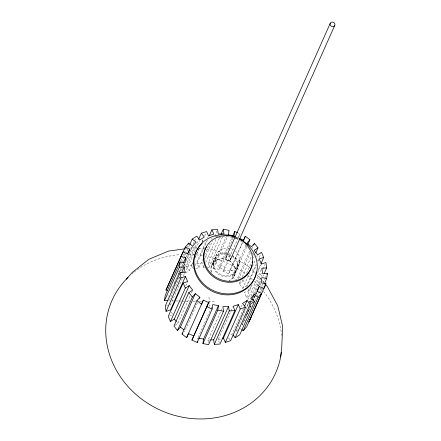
<?xml version="1.0" encoding="UTF-8"?>
<svg xmlns="http://www.w3.org/2000/svg" width="441" height="441" viewBox="0 0 441 441"><rect width="100%" height="100%" fill="white"/><g stroke="black" fill="none" stroke-linecap="round" stroke-linejoin="round"><path stroke-width="0.33" stroke-dasharray="2.21 1.65" d="M197.678 339.294L197.86 338.015M233.267 237.738L219.205 269.319L213.505 268.227L214.133 263.757L226.266 236.508M219.205 269.319L219.833 264.848L232.236 236.977M246.508 314.312L246.232 316.285L251.199 305.139M180.733 261.05L182.111 257.952M182.387 257.335L184.04 253.619M184.316 253.002L186.245 248.663M186.521 248.046L187.629 245.565M180.915 264.479L181.466 263.238M181.742 262.621L183.671 258.283M183.947 257.665L189.459 245.279M171.102 290.437L181.582 266.899M181.857 266.281L182.96 263.806M175.149 281.975L183.439 263.233M186.201 257.042L187.304 254.562M182.706 267.726L184.636 263.393M186.289 259.677L192.083 246.668M193.186 244.193L194.288 241.718M194.564 241.095L195.942 238.002M181.67 270.3L182.502 268.437M183.605 265.962L184.707 263.486M183.792 265.951L185.446 262.235M185.722 261.612L192.618 246.133M169.35 300.376L179.829 276.838M181.494 274.952L182.045 273.712M185.352 266.281L194.453 245.841M182.998 271.017L184.867 273.403L189.415 270.46L186.433 266.64L198.285 240.009M182.249 278.48L170.116 305.734L169.735 303.066M183.351 276.005L184.454 273.525M184.867 273.403L199.481 240.582M193.351 268.679L191.736 264.958L192.838 262.483M195.043 257.527L199.178 248.239M201.939 242.043L203.318 238.95M204.696 235.852L206.074 232.754M189.415 270.46L193.004 262.412M195.209 257.456L199.343 248.167M202.099 241.971L203.202 239.496M185.716 285.906L187.645 281.573M195.269 265.581L206.3 240.808M207.678 237.71L208.229 236.475M195.975 268.552L198.924 267.615L197.039 263.277L207.518 239.744M198.924 267.615L202.507 259.562M204.437 255.229L209.673 243.46M211.608 239.127L212.16 237.886M204.392 259.253L212.661 240.676M214.591 236.343L217.071 230.764M175.066 325.315L177.833 323.523L190.242 295.652M191.344 293.177L192.723 290.079M204.519 267.472L203.384 267.533L203.935 266.292M205.589 262.577L216.344 238.427M216.619 237.804L217.446 235.946M207.364 267.318L209.084 267.224L208.433 262.665L219.464 237.892M209.084 267.224L222.87 236.26M211.195 266.502L217.176 253.084M212.981 264.539L216.024 257.704M197.414 302.813L185.005 330.678L184.156 331.654M213.505 268.227L227.567 236.646M242.594 242.429L228.598 273.756L223.284 271.342L227.694 261.436M227.903 261.072L240.036 233.818L238.261 233.013M198.136 337.398L210.544 309.527M210.82 308.909L211.647 307.052M228.598 273.756L242.66 242.17M249.584 251.122L236.624 280.233L232.06 276.656L245.846 245.692M237.44 266.077L240.483 259.242M232.06 276.656L235.025 273.249L246.883 246.618M233.68 276.562L239.661 263.139M208.35 342.718L207.981 340.11L220.665 311.622M220.941 311.004L222.044 308.529M237.897 278.767L239.595 276.821L250.35 252.665M252.28 248.333L252.831 247.092M256.26 264.12L246.613 285.796L242.737 288.304L239.226 283.817L240.328 281.336M242.263 277.003L251.359 256.563M252.461 254.088L253.013 252.847M239.226 283.817L243.101 281.308L244.479 278.21M246.69 273.26L251.376 262.731M253.581 257.776L254.132 256.535M219.486 342.822L218.141 339.724L232.479 307.52M242.737 288.304L249.352 273.437M252.39 266.629L255.422 259.815M256.8 256.717L257.351 255.477M257.643 261.022L260.951 253.592M246.789 286.749L256.442 265.074M258.095 261.359L258.647 260.118M240.88 307.151L241.982 304.67M261.237 273.073L251.034 295.988L246.519 297.421L244.308 292.322L248.823 290.895L251.579 284.699M257.924 270.454L260.405 264.881M246.519 297.421L252.858 283.177M257.55 272.648L261.408 263.977M243.504 308.54L232.198 333.936L229.921 335.408M247.776 299.748L261.287 269.401M262.891 269.357L265.096 264.402M248.255 303.899L235.847 331.77L237.589 329.769M248.531 303.281L250.185 299.566M249.639 302.631L250.742 300.15M253.503 293.96L262.048 274.76M250.367 302.989L251.469 300.514M250.554 302.978L251.657 300.503M254.694 293.689L260.758 280.063M253.454 297.631L254.281 295.773M254.556 295.156L256.21 291.435M258.966 285.244L260.069 282.769M262.825 276.573L263.652 274.715M243.316 325.26L242.186 324.747L251.012 304.924M252.941 300.591L254.87 296.258M255.146 295.635L256.8 291.92M242.186 324.747L250.99 305.089M252.649 301.374L256.783 292.08M252.853 301.423L256.987 292.129M260.019 285.321L261.122 282.841M255.317 300.514L256.695 297.416M256.971 296.793L262.764 283.789M263.04 283.172L264.969 278.833M265.245 278.216L266.347 275.741M260.648 292.14L262.026 289.042M262.301 288.425L263.955 284.71M174.057 284.39L174.873 282.593L173.743 282.08M238.173 237.897L240.036 233.818M223.284 271.342L225.147 267.263L219.833 264.848M178.599 278.574L179.906 277.069M178.467 271.794L181.879 269.583M186.433 266.64L191.736 264.958M169.531 316.037L172.111 315.221M218.141 339.724L221.09 338.787M184.895 248.834L186.251 248.647M190.314 248.09L194.878 247.825L198.196 248.189M197.039 263.277L202.733 262.974L203.384 267.533M166.477 305.927L168.903 305.795M248.768 301.512L251.794 301.346M251.348 306.771L247.71 306.964L247.136 302.939M207.981 340.11L210.842 339.956M172.067 300.911L173.423 300.933M176.146 300.971L178.192 301.005M178.87 301.016L180.915 301.049M181.593 301.06L189.762 301.186M193.164 301.236L195.887 301.28M199.288 301.335L202.011 301.379M208.141 301.473L214.216 301.688M198.858 248.261L206.156 249.066M206.818 249.137L214.778 250.014L227.457 254.611M208.433 262.665L214.133 263.757M169.614 290.823L170.827 291.054M167.668 295.845L168.881 296.076M246.971 311.032L249.397 311.495M228.085 254.837L233.791 256.91L250.615 268.04M171.555 286.87L172.69 287.389M244.375 319.951L245.505 320.464M230.461 269.677L235.025 273.249M177.811 272.907L178.787 273.668M240.306 328.523L241.277 329.284M252.009 269.55L261.772 280.134M262.241 280.636L264.098 282.653M239.595 276.821L240.373 277.819M241.933 279.815L243.101 281.308M228.394 337.834L229.888 339.741M177.056 322.525L177.833 323.523M247.842 288.629L248.823 290.895M171.527 312.184L172.508 314.45M208.957 297.217L209.817 306.28M132.085 273.751A89.501 80.78 24 0 1 133.656 272.461M134.185 272.042A89.501 80.78 24 0 1 180.468 254.622M183.236 254.463A89.501 80.78 24 0 1 185.997 254.391M188.682 254.396A89.501 80.78 24 0 1 203.632 255.824M204.304 255.945A89.501 80.78 24 0 1 247.192 275.156M247.726 275.581A89.501 80.78 24 0 1 252.395 279.517M254.391 281.364A89.501 80.78 24 0 1 258.696 285.735M260.956 288.271A89.501 80.78 24 0 1 263.106 290.873M263.525 291.402A89.501 80.78 24 0 1 281.606 335.601M229.055 260.714A12.42 11.212 24 0 1 229.243 280.448M211.25 272.4A12.42 11.212 24 0 1 226.095 259.391M232.826 256.938A12.42 11.212 24 0 1 231.779 275.382A12.42 11.212 24 0 1 213.317 267.125A12.42 11.212 24 0 1 226.382 254.06M228.273 254.501A12.42 11.212 24 0 1 231.233 255.824M214.905 236.701A32.16 29.029 24 0 1 217.556 236.161M232.142 237.037A32.16 29.029 24 0 1 233.995 237.611M235.202 238.041A32.16 29.029 24 0 1 239.331 239.926M253.233 253.575A32.16 29.029 24 0 1 254.132 255.367M232.214 255.196A12.42 11.212 24 0 1 232.925 274.004A12.42 11.212 24 0 1 213.857 266.54A12.42 11.212 24 0 1 226.817 253.079M228.708 253.525A12.42 11.212 24 0 1 231.668 254.848M235.433 251.078A12.42 11.212 24 0 1 234.028 269.705A12.42 11.212 24 0 1 215.759 260.471A12.42 11.212 24 0 1 230.263 248.465M230.88 248.641A12.42 11.212 24 0 1 233.84 249.964M229.778 260.951A12.42 11.212 24 0 1 229.292 280.63M211.537 272.075A12.42 11.212 24 0 1 226.239 259.347M218.593 237.699A24.845 22.425 24 0 1 221.283 237.037M222.518 236.839A24.845 22.425 24 0 1 233.945 237.831M235.169 238.245A24.845 22.425 24 0 1 238.162 239.54M239.865 240.477A24.845 22.425 24 0 1 243.548 243.123M245.411 244.871A24.845 22.425 24 0 1 248.222 248.333M236.211 237.501A24.845 22.425 24 0 1 238.598 238.564M227.958 256.188A2.486 2.244 24 0 1 230.522 257.781M235.637 237.065A32.16 29.029 24 0 1 238.609 238.355"/><path stroke-width="0.66" d="M280.647 356.934L281.744 347.139L282.67 326.533L277.819 305.999L267.522 286.931L264.528 283.188M168.137 300.437L164.504 300.635L165.237 295.382L180.132 261.937L184.983 262.864L185.716 257.61L180.865 256.684L165.976 290.123L167.795 290.476M164.504 300.635L179.393 267.191L180.132 261.937M185.435 276.474L170.546 309.918L166.031 311.352L180.92 277.907L185.435 276.474L187.645 281.573L183.131 283.001L168.242 316.445L170.452 321.544L185.341 288.1L189.217 285.592L192.723 290.079L188.847 292.587L173.958 326.031L177.469 330.518L192.359 297.074L195.33 293.667L199.894 297.24L196.923 300.646L201.493 304.218L203.356 300.139L208.67 302.554L191.918 340.077L197.232 342.492L197.414 341.213M232.942 334.89L235.185 337.751L250.075 304.312L247.087 300.492L242.533 303.436L245.521 307.256L230.632 340.695L225.329 342.381L240.218 308.937L238.333 304.599L233.03 306.28L234.915 310.618L220.02 344.063L214.326 344.366L229.215 310.922L228.565 306.363L222.87 306.671L223.521 311.23L208.632 344.675L202.932 343.583L203.56 339.107L218.449 305.668L212.749 304.577L212.121 309.047L197.232 342.492M202.932 343.583L217.821 310.139L218.449 305.668M237.671 232.749L234.722 231.404L234.094 235.88L228.394 234.788L229.022 230.312L223.322 229.221L221.117 234.177M264.231 284.092L266.711 278.514L267.45 273.26L262.599 273.519L261.838 268.161L266.689 267.902L265.923 262.544L261.408 263.977L259.198 258.884L263.712 257.45L261.502 252.351L257.627 254.859L254.121 250.372L257.991 247.864L254.485 243.377L251.513 246.789L246.949 243.217L249.915 239.805L245.35 236.233L243.487 240.312L239.943 238.702M189.735 244.661L192.215 239.088L196.107 242.126L192.618 246.133L188.731 243.09L185.242 247.098L165.976 290.123M188.18 244.331L188.731 243.09M183.236 263.183L185.716 257.61M187.557 254.104L189.768 249.148L185.242 247.098M179.393 267.191L184.239 266.932L185.005 272.29L180.154 272.549L165.265 305.993L166.031 311.352M181.758 272.505L184.239 266.932M198.566 239.391L201.322 233.201L206.625 231.514L208.505 235.852L213.813 234.171L211.928 229.833L217.628 229.529L218.273 234.088L223.973 233.785L223.322 229.221M209.447 235.406L211.928 229.833M170.452 321.544L174.327 319.036L189.217 285.592M177.469 330.518L180.441 327.106L195.33 293.667M191.918 340.077L193.781 335.998L188.467 333.583L186.604 337.663L182.034 334.091L196.923 300.646M199.343 298.474L199.894 297.24M186.604 337.663L203.356 300.139M232.793 235.742L234.722 231.404M226.007 257.417L330.248 23.279M193.781 335.998L208.67 302.554M230.505 259.523L334.752 25.385A2.486 2.244 24 0 0 332.205 22.05A2.486 2.244 24 0 0 330.546 25.561A2.486 2.244 24 0 0 334.752 25.385M243.421 240.571L245.35 236.233M247.985 244.143L249.915 239.805M253.658 245.235L254.485 243.377M214.326 344.366L213.676 339.807L228.565 306.363M255.786 252.82L257.991 247.864M225.329 342.381L223.444 338.043L238.333 304.599M260.956 263.641L263.712 257.45M244.606 306.065L247.087 300.492M251.745 299.897L254.225 294.318L258.112 297.361L243.223 330.805L241.767 329.664M264.203 273.475L266.689 267.902M257.059 291.462L259.264 286.507L263.79 288.563L265.973 283.772L261.122 282.841L261.86 277.587L266.711 278.514M257.263 291.512L257.814 290.272M254.225 294.318L250.736 298.325L254.622 301.368L239.733 334.807L235.185 337.751M266.899 274.5L267.45 273.26M259.264 286.507L257.075 291.303L261.601 293.359L246.712 326.798L243.223 330.805M265.973 283.772L248.9 322.007L251.083 317.211M180.865 256.684L183.054 251.888L187.579 253.944L189.768 249.148M182.034 334.091L182.883 333.115M258.112 297.361L261.601 293.359M126.231 279.241L132.587 272.097L148.942 259.253L168.633 251.061L184.895 248.834M192.215 239.088L196.769 236.144L199.756 239.959L204.31 237.015L201.322 233.201M250.075 304.312L254.622 301.368M240.218 308.937L245.521 307.256M222.264 338.412L223.444 338.043M229.215 310.922L234.915 310.618M210.842 339.956L213.676 339.807M217.821 310.139L223.521 311.23M198.494 338.137L203.56 339.107M206.807 306.633L212.121 309.047M180.441 327.106L183.991 329.885M188.847 292.587L192.359 297.074M174.327 319.036L176.273 321.528M183.131 283.001L185.341 288.1M180.154 272.549L180.92 277.907M281.386 352.21A89.501 80.78 24 0 1 157.806 408.983A89.501 80.78 24 0 1 128.105 277.361M255.995 274.39A32.16 29.029 24 0 1 210.092 290.145A32.16 29.029 24 0 1 202.248 243.377M256.524 271.888A32.16 29.029 24 0 1 256.293 273.15M239.766 238.95A32.16 29.029 24 0 1 244.518 289.346A32.16 29.029 24 0 1 194.431 267.07A32.16 29.029 24 0 1 235.036 236.845M239.176 238.868A24.845 22.425 24 0 1 242.804 277.813A24.845 22.425 24 0 1 204.128 260.521A24.845 22.425 24 0 1 235.604 237.269M251.502 266.833A24.845 22.425 24 0 1 218.659 279.914A24.845 22.425 24 0 1 206.531 246.723M252.274 261.645A24.845 22.425 24 0 1 252.208 262.963M251.943 264.925A24.845 22.425 24 0 1 251.668 266.204M230.682 258.371A2.486 2.244 24 0 1 227.6 260.62A2.486 2.244 24 0 1 226.332 256.927"/></g></svg>
